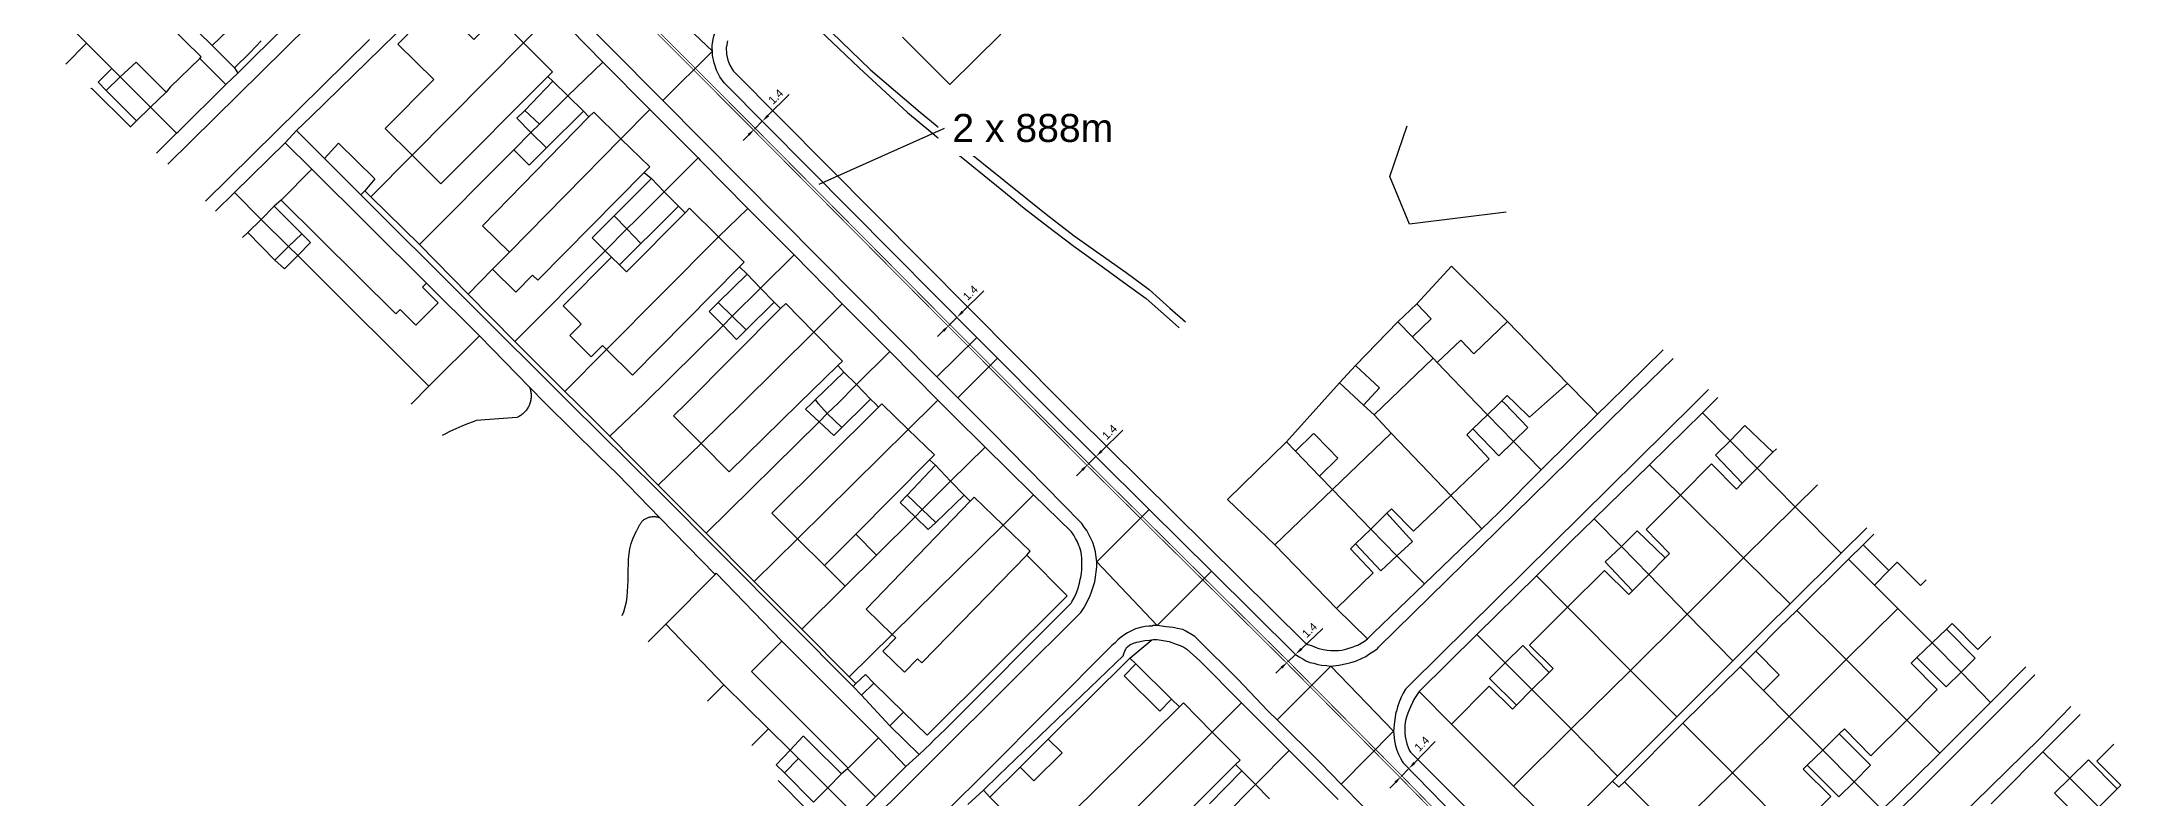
# Model space of a CAD drawing. Header units: millimetres. Extents: x 111502 to 977541, y 8702 to 1044108.
# Drawn here: x 486553.8 to 486815.4, y 235950.7 to 236045.2 of the extents above; entities that cross this region are included whole.
import ezdxf
from ezdxf import colors
from ezdxf.entities.mleader import LeaderData, LeaderLine
from ezdxf.math import Vec2, Vec3

# ---------------------------------------------------------------- set-up
doc = ezdxf.new("R2010")
doc.units = ezdxf.units.MM
doc.header["$LTSCALE"] = 0.25
doc.linetypes.add('DASHED2', pattern=[9.525, 6.35, -3.175])
for name, color, linetype in [('00 Text', 7, 'Continuous'), ('E HVSS As Laid Dimensions', 30, 'Continuous'), ('E HVSS As Laid HV', 10, 'Continuous'), ('X HVSS Site Background', 8, 'Continuous')]:
    doc.layers.add(name, color=color, linetype=linetype)
doc.styles.add('Arial', font='arial.ttf')
doc.dimstyles.new('HVSS AsLaid', dxfattribs={"dimtxt": 1, "dimasz": 1, "dimexe": 0, "dimexo": 0, "dimgap": 0.5, "dimtad": 1, "dimdec": 1, "dimzin": 1, "dimdsep": 46, "dimtxsty": 'Arial', "dimcen": 0.09, "dimadec": 0, "dimazin": 0, "dimtfac": 1, "dimtdec": 1, "dimtmove": 0, "dimatfit": 3, "dimfxl": 1, "dimtolj": 1, "dimtzin": 0, "dimarcsym": 0})

# ---------------------------------------------------------------- blocks, each defined once
blk = doc.blocks.new('OS MAP 060722')
at = {"layer": 'X HVSS Site Background'}
for points in [[(-2172.96, -3082.23), (-2172.98, -3081.86), (-2172.98, -3081.51), (-2172.83, -3080.56), (-2172.58, -3079.66), (-2172.18, -3078.81), (-2171.68, -3078.01), (-2171.08, -3077.31), (-2138.96, -3045.32)], [(-2232.28, -3085.01), (-2230.28, -3083.01), (-2212.93, -3066.01), (-2212.28, -3065.06), (-2211.83, -3064.21), (-2211.58, -3063.21), (-2211.38, -3062.26), (-2211.33, -3061.26), (-2211.43, -3060.31), (-2211.48, -3060.06), (-2211.73, -3059.11), (-2212.13, -3058.31), (-2212.63, -3057.51), (-2213.23, -3056.76), (-2213.93, -3056.16), (-2217.68, -3052.41)], [(-2237.03, -3083.16), (-2236.83, -3082.96), (-2249.13, -3070.86), (-2251.02, -3068.99)], [(-2171.08, -3080.96), (-2171.18, -3081.66), (-2171.23, -3081.81), (-2171.18, -3082.61), (-2171.03, -3083.36), (-2170.78, -3084.01), (-2170.38, -3084.71), (-2129.03, -3126.31), (-2127.53, -3127.81), (-2098.93, -3156.11), (-2098.53, -3156.36), (-2098.08, -3156.51), (-2097.63, -3156.71), (-2097.18, -3156.86), (-2096.78, -3156.96), (-2096.63, -3157.01), (-2096.13, -3157.06), (-2095.68, -3157.11), (-2094.73, -3157.11), (-2094.28, -3157.06), (-2093.78, -3156.96), (-2092.88, -3156.66), (-2092.48, -3156.51), (-2092.28, -3156.46), (-2091.48, -3155.96), (-2091.08, -3155.66)], [(-2197.73, -3072.51), (-2198.48, -3072.06), (-2199.28, -3071.66), (-2200.13, -3071.46), (-2201.03, -3071.36), (-2201.68, -3071.36), (-2202.58, -3071.51), (-2203.38, -3071.76), (-2204.18, -3072.16), (-2204.93, -3072.66), (-2205.58, -3073.26), (-2223.08, -3090.41), (-2224.93, -3092.16)], [(-2256.03, -3076.36), (-2251.18, -3081.26)], [(-2241, -3096.38), (-2220.51, -3076.17)], [(-2240.18, -3076.16), (-2238.68, -3074.66), (-2233.53, -3079.66), (-2235.48, -3081.56)], [(-2210.48, -3095.26), (-2213.83, -3091.91), (-2207.77, -3085.8), (-2212.26, -3081.36), (-2207.3, -3076.33), (-2202.79, -3080.79), (-2200.48, -3078.46), (-2199.93, -3077.86), (-2196.58, -3081.21)], [(-2172.96, -3082.23), (-2179.88, -3075.61)], [(-2240.63, -3076.51), (-2235.48, -3081.56)], [(-2196.58, -3081.21), (-2192.73, -3077.41)], [(-2192.73, -3077.41), (-2186.63, -3083.61)], [(-2190.07, -3077.41), (-2185.9, -3081.61), (-2179.14, -3088.42)], [(-2161.23, -3078.06), (-2154.63, -3084.31), (-2148.58, -3089.91), (-2142.73, -3094.76), (-2136.78, -3099.56), (-2133.98, -3101.86), (-2131.08, -3104.11), (-2127.78, -3106.61), (-2124.38, -3109.06), (-2121.58, -3111.11), (-2118.73, -3113.16), (-2115.08, -3116.41), (-2114.63, -3116.81)], [(-2160.48, -3077.56), (-2153.18, -3084.56), (-2150.08, -3087.26), (-2146.98, -3089.86), (-2141.83, -3094.11), (-2131.23, -3102.61), (-2127.73, -3105.31), (-2121.23, -3109.91), (-2118.38, -3112.01), (-2115.78, -3114.36), (-2113.83, -3116.06)], [(-2253.76, -3083.87), (-2251.18, -3081.26)], [(-2251.18, -3081.26), (-2248.03, -3084.41)], [(-2236.3, -3100.99), (-2215.8, -3080.8)], [(-2235.48, -3081.56), (-2232.66, -3084.32)], [(-2232.66, -3084.32), (-2230.78, -3082.46), (-2229.33, -3080.96)], [(-2210.48, -3095.26), (-2196.58, -3081.21)], [(-2196.58, -3081.21), (-2192.93, -3084.81), (-2193.53, -3085.41)], [(-2149.18, -3080.51), (-2143.28, -3086.41), (-2136.93, -3080.11), (-2137.34, -3079.69)], [(-2241.23, -3087.36), (-2244.98, -3083.61), (-2246.98, -3085.46)], [(-2237.03, -3083.16), (-2240.73, -3086.76), (-2241.23, -3087.36)], [(-2237.03, -3083.16), (-2233.78, -3086.41)], [(-2191.03, -3087.81), (-2186.63, -3083.61)], [(-2186.63, -3083.61), (-2180.76, -3089.53)], [(-2172.96, -3082.23), (-2179.14, -3088.42)], [(-2139.93, -3118), (-2171.48, -3086.21), (-2172.03, -3085.46), (-2172.43, -3084.61), (-2172.73, -3083.71), (-2172.93, -3082.81), (-2172.96, -3082.23)], [(-2245.68, -3091.71), (-2250.53, -3086.86), (-2250.62, -3086.95)], [(-2248.03, -3084.41), (-2249.73, -3086.11), (-2248.73, -3087.16)], [(-2248.73, -3087.16), (-2246.98, -3085.46)], [(-2248.03, -3084.41), (-2246.98, -3085.46)], [(-2246.98, -3085.46), (-2243.18, -3089.26)], [(-2239.93, -3092.51), (-2239.73, -3092.31), (-2233.78, -3086.41)], [(-2232.28, -3085.01), (-2233.78, -3086.41)], [(-2232.66, -3084.32), (-2232.28, -3085.01)], [(-2193.53, -3085.41), (-2206.88, -3098.81), (-2210.48, -3095.26)], [(-2192.88, -3086.01), (-2196.38, -3089.66)], [(-2193.53, -3085.41), (-2192.88, -3086.01)], [(-2192.88, -3086.01), (-2191.03, -3087.81)], [(-2248.73, -3087.16), (-2244.93, -3090.96)], [(-2243.18, -3089.26), (-2244.93, -3090.96)], [(-2241.23, -3087.36), (-2243.18, -3089.26)], [(-2243.18, -3089.26), (-2239.93, -3092.51)], [(-2194.58, -3091.36), (-2191.03, -3087.81)], [(-2191.03, -3087.81), (-2189.08, -3089.76)], [(-2179.14, -3088.42), (-2144.89, -3122.92)], [(-2245.68, -3091.71), (-2245.72, -3091.75)], [(-2244.93, -3090.96), (-2245.68, -3091.71)], [(-2198.33, -3107.36), (-2201.68, -3104.06), (-2188.38, -3090.46)], [(-2196.38, -3089.66), (-2197.38, -3090.61), (-2195.63, -3092.41)], [(-2196.38, -3089.66), (-2194.58, -3091.36)], [(-2195.63, -3092.41), (-2194.58, -3091.36)], [(-2193.7, -3094.33), (-2189.08, -3089.76)], [(-2189.08, -3089.76), (-2188.38, -3090.46)], [(-2188.38, -3090.46), (-2187.78, -3089.86), (-2184.38, -3093.21)], [(-2184.38, -3093.21), (-2180.76, -3089.53)], [(-2180.76, -3089.53), (-2174.75, -3095.58)], [(-2073.75, -3102.38), (-2085.83, -3103.86), (-2088.28, -3097.91), (-2086.11, -3091.56)], [(-2242.41, -3094.99), (-2239.93, -3092.51)], [(-2226.33, -3093.71), (-2232.68, -3099.91)], [(-2224.93, -3092.16), (-2226.33, -3093.71)], [(-2226.33, -3093.71), (-2223.03, -3097.01)], [(-2224.93, -3092.16), (-2224.19, -3092.9), (-2221.43, -3095.66)], [(-2221.43, -3095.66), (-2219.68, -3093.76), (-2215.13, -3098.21), (-2216.38, -3099.71)], [(-2209.58, -3106.41), (-2197.78, -3094.57)], [(-2198.33, -3107.36), (-2184.38, -3093.21)], [(-2195.63, -3092.41), (-2197.78, -3094.57)], [(-2197.78, -3094.57), (-2195.85, -3096.49), (-2193.73, -3094.36), (-2193.7, -3094.33)], [(-2195.63, -3092.41), (-2193.7, -3094.33)], [(-2184.38, -3093.21), (-2180.78, -3096.71), (-2181.48, -3097.41)], [(-2223.03, -3097.01), (-2226.83, -3100.86)], [(-2208.68, -3111.21), (-2223.03, -3097.01)], [(-2221.43, -3095.66), (-2216.88, -3100.21)], [(-2215.63, -3100.46), (-2210.48, -3095.26)], [(-2178.98, -3099.81), (-2174.75, -3095.58)], [(-2174.75, -3095.58), (-2174.48, -3095.86), (-2168.53, -3101.91)], [(-2232.68, -3099.91), (-2235.04, -3102.23)], [(-2229.33, -3103.26), (-2232.68, -3099.91)], [(-2216.38, -3099.71), (-2216.88, -3100.21)], [(-2216.38, -3099.71), (-2215.63, -3100.46)], [(-2181.48, -3097.41), (-2194.78, -3110.86), (-2195.43, -3110.22), (-2197.54, -3112.36), (-2200.43, -3109.5)], [(-2180.58, -3098.16), (-2184.18, -3101.76), (-2185.23, -3102.81), (-2185.25, -3102.83)], [(-2183.63, -3104.46), (-2182.53, -3103.36), (-2178.98, -3099.81)], [(-2181.48, -3097.41), (-2180.58, -3098.16)], [(-2180.58, -3098.16), (-2178.98, -3099.81)], [(-2178.98, -3099.81), (-2177.18, -3101.61)], [(-2227.73, -3101.61), (-2229.33, -3103.26)], [(-2226.83, -3100.86), (-2227.73, -3101.61)], [(-2224.28, -3105.06), (-2227.73, -3101.61)], [(-2226.83, -3100.86), (-2212.53, -3115.06), (-2211.98, -3114.51), (-2210.01, -3116.48), (-2207.21, -3113.68), (-2209.18, -3111.71), (-2208.68, -3111.21)], [(-2155.38, -3161.61), (-2179.83, -3137.06), (-2190.68, -3126.31), (-2216.88, -3100.21)], [(-2215.63, -3100.46), (-2209.58, -3106.41)], [(-2184.57, -3108.96), (-2183.71, -3109.81), (-2176.38, -3102.46)], [(-2181.88, -3106.26), (-2180.75, -3105.14), (-2177.18, -3101.61)], [(-2177.18, -3101.61), (-2176.38, -3102.46)], [(-2176.38, -3102.46), (-2175.83, -3101.86), (-2172.18, -3105.46)], [(-2172.18, -3105.46), (-2168.53, -3101.91)], [(-2168.53, -3101.91), (-2162.73, -3107.71)], [(-2231.03, -3104.91), (-2231.66, -3105.54)], [(-2229.33, -3103.26), (-2231.03, -3104.91)], [(-2231.03, -3104.91), (-2227.63, -3108.36)], [(-2225.93, -3106.66), (-2229.33, -3103.26)], [(-2225.93, -3106.66), (-2224.28, -3105.06)], [(-2224.78, -3107.76), (-2223.2, -3106.15), (-2224.28, -3105.06)], [(-2185.25, -3102.83), (-2187.97, -3105.56), (-2186.34, -3107.18)], [(-2186.34, -3107.18), (-2183.63, -3104.46)], [(-2185.25, -3102.83), (-2183.63, -3104.46)], [(-2183.63, -3104.46), (-2181.88, -3106.26)], [(-2227.63, -3108.36), (-2225.93, -3106.66)], [(-2227.63, -3108.36), (-2226.43, -3109.46), (-2224.78, -3107.76)], [(-2224.78, -3107.76), (-2225.93, -3106.66)], [(-2208.38, -3124.11), (-2222.97, -3109.56), (-2224.78, -3107.76)], [(-2209.58, -3106.41), (-2203.48, -3112.61)], [(-2200.43, -3109.5), (-2198.33, -3107.36)], [(-2197.63, -3118.51), (-2186.34, -3107.18)], [(-2186.34, -3107.18), (-2185.55, -3107.98)], [(-2186.18, -3119.51), (-2172.18, -3105.46)], [(-2184.57, -3108.96), (-2181.88, -3106.26)], [(-2172.18, -3105.46), (-2168.98, -3108.61), (-2169.58, -3109.21)], [(-2166.93, -3111.86), (-2162.73, -3107.71)], [(-2162.73, -3107.71), (-2156.73, -3113.81)], [(-2203.48, -3112.61), (-2200.43, -3109.5)], [(-2186.18, -3119.51), (-2186.67, -3119.02), (-2188.1, -3120.45), (-2190.77, -3117.78), (-2189.34, -3116.35), (-2189.78, -3115.91), (-2191.62, -3114.07), (-2185.55, -3107.98)], [(-2169.58, -3109.21), (-2182.93, -3122.71), (-2186.18, -3119.51)], [(-2185.55, -3107.98), (-2184.57, -3108.96)], [(-2168.63, -3110.11), (-2172.23, -3113.66)], [(-2169.58, -3109.21), (-2168.63, -3110.11)], [(-2168.63, -3110.11), (-2166.93, -3111.86)], [(-2073.58, -3116.01), (-2079.63, -3110.06), (-2080.59, -3109.12), (-2084.93, -3113.82)], [(-2202.08, -3117.81), (-2208.68, -3111.21)], [(-2203.48, -3112.61), (-2197.63, -3118.51)], [(-2170.48, -3115.36), (-2166.93, -3111.86)], [(-2166.93, -3111.86), (-2165.23, -3113.61)], [(-2164.43, -3114.41), (-2176.28, -3126.31), (-2177.83, -3127.81), (-2174.38, -3131.26)], [(-2172.23, -3113.66), (-2173.38, -3114.76), (-2171.63, -3116.51)], [(-2172.23, -3113.66), (-2170.48, -3115.36)], [(-2171.63, -3116.51), (-2170.48, -3115.36)], [(-2170.48, -3115.36), (-2168.73, -3117.06)], [(-2168.73, -3117.06), (-2165.23, -3113.61)], [(-2165.23, -3113.61), (-2164.43, -3114.41)], [(-2160.28, -3117.36), (-2163.78, -3113.76), (-2164.43, -3114.41)], [(-2160.28, -3117.36), (-2156.73, -3113.81)], [(-2156.73, -3113.81), (-2150.8, -3119.78)], [(-2087.28, -3116.08), (-2084.93, -3113.82)], [(-2084.93, -3113.82), (-2083.14, -3115.68), (-2085.48, -3117.94)], [(-2208.38, -3124.11), (-2202.08, -3117.81)], [(-2195.82, -3124.22), (-2202.08, -3117.81)], [(-2185.78, -3130.36), (-2181.53, -3126.31), (-2171.63, -3116.51)], [(-2174.38, -3131.26), (-2169.33, -3126.31), (-2160.28, -3117.36)], [(-2171.63, -3116.51), (-2169.93, -3118.26), (-2168.73, -3117.06)], [(-2157.28, -3121.51), (-2156.68, -3120.96), (-2160.28, -3117.36)], [(-2144.89, -3122.92), (-2139.93, -3118)], [(-2137.32, -3120.62), (-2139.93, -3118)], [(-2087.28, -3116.08), (-2092.58, -3121.53)], [(-2085.48, -3117.94), (-2087.28, -3116.08)], [(-2085.48, -3117.94), (-2085.13, -3118.31), (-2082.89, -3120.62)], [(-2073.58, -3116.01), (-2077.79, -3120.05), (-2079.43, -3118.34), (-2082.37, -3121.16)], [(-2073.58, -3116.01), (-2066.08, -3123.76)], [(-2197.63, -3118.51), (-2191.38, -3124.76)], [(-2191.38, -3124.76), (-2186.18, -3119.51)], [(-2150.8, -3119.78), (-2154.93, -3123.91)], [(-2150.8, -3119.78), (-2144.78, -3125.86)], [(-2142.29, -3125.55), (-2137.32, -3120.62)], [(-2137.32, -3120.62), (-2131.68, -3126.31), (-2118.38, -3139.49)], [(-2095.68, -3159.06), (-2094.68, -3158.96), (-2093.68, -3158.76), (-2093.18, -3158.61), (-2092.73, -3158.51), (-2092.38, -3158.36), (-2091.28, -3157.86), (-2090.78, -3157.51), (-2090.28, -3157.21), (-2089.88, -3156.91), (-2089.78, -3156.81), (-2089.73, -3156.71), (-2070.53, -3137.91), (-2058.73, -3126.31), (-2052.88, -3120.64)], [(-2082.89, -3120.62), (-2090.27, -3127.69)], [(-2082.37, -3121.16), (-2082.89, -3120.62)], [(-2062.35, -3127.61), (-2061.03, -3126.31), (-2054.13, -3119.54)], [(-2174.38, -3131.26), (-2170.88, -3134.81), (-2162.18, -3126.31), (-2157.28, -3121.51)], [(-2160.08, -3125.76), (-2156.53, -3122.36)], [(-2157.28, -3121.51), (-2156.53, -3122.36)], [(-2156.53, -3122.36), (-2154.93, -3123.91)], [(-2144.89, -3122.92), (-2142.29, -3125.55)], [(-2092.58, -3121.53), (-2094.58, -3123.69)], [(-2091.59, -3126.47), (-2089.59, -3124.31), (-2092.54, -3121.57), (-2092.58, -3121.53)], [(-2076.08, -3127.66), (-2077.43, -3126.31), (-2082.37, -3121.16)], [(-2208.38, -3124.11), (-2210.58, -3126.31), (-2210.63, -3126.36)], [(-2195.82, -3124.22), (-2195.77, -3124.33), (-2195.73, -3124.45), (-2195.7, -3124.57), (-2195.67, -3124.69), (-2195.65, -3124.81), (-2195.63, -3124.93), (-2195.62, -3125.05), (-2195.61, -3125.18), (-2195.61, -3125.3), (-2195.61, -3125.42), (-2195.62, -3125.55), (-2195.63, -3125.67), (-2195.65, -3125.79), (-2195.67, -3125.91), (-2195.7, -3126.03), (-2195.77, -3126.27), (-2195.81, -3126.38), (-2195.86, -3126.5), (-2195.91, -3126.61), (-2195.97, -3126.72), (-2196.03, -3126.82), (-2196.09, -3126.93), (-2196.16, -3127.03), (-2196.24, -3127.13), (-2196.32, -3127.22), (-2196.4, -3127.31), (-2196.48, -3127.4), (-2196.57, -3127.49), (-2196.66, -3127.57), (-2196.76, -3127.65), (-2196.86, -3127.72), (-2196.96, -3127.79), (-2197.06, -3127.85), (-2197.17, -3127.91), (-2197.39, -3128.02), (-2202.47, -3128.39), (-2202.84, -3128.54), (-2203.56, -3128.82), (-2204.28, -3129.11), (-2205, -3129.42), (-2205.7, -3129.74), (-2206.39, -3130.09), (-2206.72, -3130.27)], [(-2179.53, -3140.53), (-2184.83, -3135.11), (-2187.18, -3132.81), (-2193.78, -3126.31), (-2195.82, -3124.22)], [(-2191.38, -3124.76), (-2189.83, -3126.31), (-2185.78, -3130.36)], [(-2160.08, -3125.76), (-2160.63, -3126.31), (-2161.33, -3126.96), (-2159.63, -3128.56)], [(-2158.63, -3127.51), (-2159.68, -3126.31), (-2160.08, -3125.76)], [(-2158.63, -3127.51), (-2157.88, -3126.81), (-2157.33, -3126.31), (-2154.93, -3123.91)], [(-2153.18, -3125.71), (-2153.78, -3126.31), (-2156.78, -3129.26)], [(-2154.93, -3123.91), (-2153.18, -3125.71)], [(-2153.18, -3125.71), (-2152.58, -3126.31), (-2152.18, -3126.71)], [(-2144.78, -3125.86), (-2145.24, -3126.31), (-2148.48, -3129.51)], [(-2142.91, -3127.71), (-2144.33, -3126.31), (-2144.78, -3125.86)], [(-2124.93, -3146.06), (-2124.98, -3145.46), (-2125.08, -3144.81), (-2125.23, -3144.16), (-2125.43, -3143.61), (-2126.18, -3142.11), (-2126.48, -3141.71), (-2126.78, -3141.26), (-2126.93, -3141.11), (-2138.03, -3129.81), (-2141.53, -3126.31), (-2142.29, -3125.55)], [(-2094.58, -3123.69), (-2101.23, -3131.06)], [(-2094.58, -3123.69), (-2091.59, -3126.47)], [(-2048.46, -3124.51), (-2050.28, -3126.31), (-2085.63, -3161.26), (-2086.33, -3161.96), (-2086.63, -3162.46), (-2086.88, -3162.96), (-2087.13, -3163.56), (-2087.33, -3164.16), (-2087.48, -3164.71), (-2087.53, -3164.81), (-2087.73, -3166.01), (-2087.83, -3167.21)], [(-2076.08, -3127.66), (-2074.68, -3126.31), (-2074.28, -3125.91)], [(-2074.28, -3125.91), (-2073.63, -3125.26), (-2072.53, -3126.31), (-2070.83, -3127.96), (-2068.98, -3126.31), (-2066.08, -3123.76)], [(-2072.83, -3131.01), (-2071.03, -3129.26), (-2073.88, -3126.31), (-2074.28, -3125.91)], [(-2062.35, -3127.61), (-2063.61, -3126.31), (-2066.08, -3123.76)], [(-2047.29, -3125.53), (-2048.08, -3126.31), (-2049.23, -3127.41)], [(-2173.73, -3142.46), (-2159.63, -3128.56)], [(-2152.18, -3126.71), (-2165.53, -3139.96), (-2162.33, -3143.16)], [(-2159.63, -3128.56), (-2158.63, -3127.51)], [(-2159.63, -3128.56), (-2157.78, -3130.26), (-2156.78, -3129.26)], [(-2156.78, -3129.26), (-2158.63, -3127.51)], [(-2148.48, -3129.51), (-2151.78, -3126.31), (-2152.18, -3126.71)], [(-2138.88, -3131.71), (-2142.91, -3127.71)], [(-2090.27, -3127.69), (-2091.59, -3126.47)], [(-2090.27, -3127.69), (-2088.13, -3129.96)], [(-2077.93, -3129.41), (-2076.08, -3127.66)], [(-2072.83, -3131.01), (-2076.08, -3127.66)], [(-2069.38, -3134.56), (-2069.28, -3134.46), (-2062.35, -3127.61)], [(-2049.23, -3127.41), (-2055.83, -3133.91)], [(-2045.78, -3130.91), (-2049.23, -3127.41)], [(-2185.78, -3130.36), (-2179.73, -3136.46)], [(-2179.73, -3136.46), (-2174.38, -3131.26)], [(-2162.33, -3143.16), (-2148.48, -3129.51)], [(-2148.48, -3129.51), (-2145.18, -3132.66), (-2145.83, -3133.31)], [(-2102.68, -3143.91), (-2108.58, -3138.26), (-2101.23, -3131.06)], [(-2100.1, -3132.22), (-2101.23, -3131.06)], [(-2100.1, -3132.22), (-2097.87, -3130.07), (-2097.79, -3129.99), (-2095.91, -3131.93), (-2094.87, -3133.01), (-2094.78, -3133.1), (-2097.09, -3135.34)], [(-2088.13, -3129.96), (-2095.48, -3137.01)], [(-2080.68, -3137.76), (-2088.13, -3129.96)], [(-2080.68, -3137.76), (-2075.88, -3133.16), (-2078.68, -3130.16), (-2077.93, -3129.41)], [(-2077.93, -3129.41), (-2074.68, -3132.81), (-2072.83, -3131.01)], [(-2069.38, -3134.56), (-2072.83, -3131.01)], [(-2044.28, -3136.21), (-2047.58, -3132.71), (-2045.78, -3130.91)], [(-2045.78, -3130.91), (-2043.93, -3129.01), (-2040.43, -3132.36)], [(-2042.38, -3134.36), (-2045.78, -3130.91)], [(-2155.05, -3142.6), (-2145.83, -3133.31)], [(-2145.08, -3133.96), (-2145.83, -3133.31)], [(-2143.18, -3135.96), (-2138.88, -3131.71)], [(-2132.83, -3137.66), (-2136.13, -3134.41), (-2138.88, -3131.71)], [(-2097.09, -3135.34), (-2100.1, -3132.22)], [(-2055.83, -3133.91), (-2062.78, -3140.66)], [(-2051.98, -3137.71), (-2055.83, -3133.91)], [(-2051.98, -3137.71), (-2048.08, -3133.81), (-2044.98, -3136.96), (-2044.28, -3136.21)], [(-2042.38, -3134.36), (-2040.43, -3132.36)], [(-2040.43, -3132.36), (-2039.99, -3131.92)], [(-2179.73, -3136.46), (-2173.73, -3142.46)], [(-2148.63, -3137.71), (-2145.08, -3133.96)], [(-2146.73, -3139.51), (-2143.18, -3135.96)], [(-2143.18, -3135.96), (-2145.08, -3133.96)], [(-2141.48, -3137.71), (-2143.18, -3135.96)], [(-2095.48, -3137.01), (-2097.09, -3135.34)], [(-2076.78, -3141.91), (-2074.73, -3139.91), (-2069.38, -3134.56)], [(-2044.28, -3136.21), (-2042.38, -3134.36)], [(-2037.63, -3139.16), (-2042.38, -3134.36)], [(-2034.85, -3136.42), (-2037.63, -3139.16)], [(-2140.73, -3138.46), (-2153.73, -3151.96), (-2150.48, -3155.11)], [(-2148.63, -3137.71), (-2149.48, -3138.61), (-2147.63, -3140.41)], [(-2146.73, -3139.51), (-2148.63, -3137.71)], [(-2141.48, -3137.71), (-2145.03, -3141.11)], [(-2140.73, -3138.46), (-2141.48, -3137.71)], [(-2136.63, -3141.46), (-2140.23, -3137.96), (-2140.73, -3138.46)], [(-2136.63, -3141.46), (-2132.83, -3137.66)], [(-2127.09, -3148.71), (-2126.98, -3148.26), (-2126.93, -3147.96), (-2126.83, -3147.51), (-2126.78, -3147.01), (-2126.78, -3145.61), (-2126.83, -3145.11), (-2126.93, -3144.66), (-2127.08, -3144.16), (-2127.18, -3144.01), (-2127.33, -3143.56), (-2127.58, -3143.11), (-2127.78, -3142.71), (-2128.08, -3142.31), (-2132.83, -3137.66)], [(-2095.48, -3137.01), (-2102.68, -3143.91)], [(-2090.68, -3141.96), (-2095.48, -3137.01)], [(-2088.68, -3139.96), (-2088.08, -3139.41), (-2085.33, -3142.21), (-2080.68, -3137.76)], [(-2076.78, -3141.91), (-2077.28, -3141.36), (-2080.68, -3137.76)], [(-2053.88, -3145.56), (-2053.33, -3145.01), (-2056.28, -3142.01), (-2051.98, -3137.71)], [(-2044.08, -3145.56), (-2051.98, -3137.71)], [(-2037.63, -3139.16), (-2044.08, -3145.56)], [(-2031.88, -3144.96), (-2037.63, -3139.16)], [(-2184.24, -3152.75), (-2184.04, -3152.3), (-2183.85, -3151.68), (-2183.71, -3151.05), (-2183.61, -3150.4), (-2183.55, -3149.74), (-2183.51, -3149.08), (-2183.5, -3148.41), (-2183.49, -3147.73), (-2183.48, -3147.06), (-2183.46, -3146.38), (-2183.43, -3145.72), (-2183.36, -3145.06), (-2183.26, -3144.41), (-2183.11, -3143.77), (-2182.91, -3143.15), (-2182.44, -3142.19), (-2182.39, -3142.11), (-2182.34, -3142.03), (-2182.3, -3141.95), (-2182.26, -3141.87), (-2182.22, -3141.79), (-2182.18, -3141.7), (-2182.14, -3141.62), (-2182.09, -3141.54), (-2182.05, -3141.46), (-2182.01, -3141.38), (-2181.96, -3141.3), (-2181.92, -3141.22), (-2181.87, -3141.15), (-2181.81, -3141.07), (-2181.76, -3141), (-2181.7, -3140.94), (-2181.64, -3140.87), (-2181.57, -3140.82), (-2181.51, -3140.76), (-2181.41, -3140.7), (-2181.33, -3140.65), (-2181.25, -3140.61), (-2181.17, -3140.57), (-2181.08, -3140.54), (-2181, -3140.51), (-2180.91, -3140.48), (-2180.82, -3140.46), (-2180.73, -3140.44), (-2180.64, -3140.42), (-2180.55, -3140.41), (-2180.46, -3140.4), (-2180.37, -3140.4), (-2180.28, -3140.4), (-2180.19, -3140.4), (-2180.1, -3140.4), (-2180.01, -3140.41), (-2179.92, -3140.43), (-2179.83, -3140.44), (-2179.74, -3140.47), (-2179.65, -3140.49), (-2179.53, -3140.53)], [(-2172.63, -3147.61), (-2179.53, -3140.53)], [(-2152.44, -3145.19), (-2147.63, -3140.41)], [(-2150.48, -3155.11), (-2136.63, -3141.46)], [(-2147.63, -3140.41), (-2146.73, -3139.51)], [(-2147.63, -3140.41), (-2145.98, -3142.01), (-2145.03, -3141.11)], [(-2145.03, -3141.11), (-2146.73, -3139.51)], [(-2133.68, -3145.21), (-2133.23, -3144.71), (-2136.63, -3141.46)], [(-2124.93, -3146.06), (-2118.38, -3139.49)], [(-2118.38, -3139.49), (-2110.6, -3147.19)], [(-2090.68, -3141.96), (-2088.68, -3139.96)], [(-2087.43, -3145.31), (-2085.48, -3143.51), (-2088.68, -3139.96)], [(-2062.78, -3140.66), (-2065.73, -3143.56), (-2069.98, -3147.81)], [(-2059.33, -3144.11), (-2062.78, -3140.66)], [(-2173.73, -3142.46), (-2167.73, -3148.51)], [(-2167.73, -3148.51), (-2162.33, -3143.16)], [(-2162.33, -3143.16), (-2158.93, -3146.51)], [(-2155.05, -3142.6), (-2158.93, -3146.51)], [(-2152.44, -3145.19), (-2155.05, -3142.6)], [(-2102.68, -3143.91), (-2094.98, -3151.86)], [(-2094.98, -3151.86), (-2090.38, -3147.41), (-2093.23, -3144.41), (-2092.58, -3143.81)], [(-2092.58, -3143.81), (-2090.68, -3141.96)], [(-2092.58, -3143.81), (-2089.43, -3147.16), (-2087.43, -3145.31)], [(-2087.43, -3145.31), (-2090.68, -3141.96)], [(-2079.5, -3144.51), (-2076.78, -3141.91)], [(-2057.98, -3149.66), (-2061.38, -3146.06), (-2059.33, -3144.11)], [(-2059.33, -3144.11), (-2057.38, -3142.16), (-2053.88, -3145.56)], [(-2055.93, -3147.61), (-2059.33, -3144.11)], [(-2028.7, -3141.8), (-2031.88, -3144.96)], [(-2029.16, -3143.92), (-2030.98, -3145.71)], [(-2027.79, -3142.59), (-2029.16, -3143.92)], [(-2025.94, -3147.14), (-2029.15, -3143.93), (-2029.16, -3143.92)], [(-2182.04, -3207.27), (-2176.83, -3202.06), (-2135.28, -3160.71), (-2126.93, -3152.36), (-2126.58, -3151.86), (-2126.23, -3151.31), (-2125.98, -3150.76), (-2125.78, -3150.36), (-2125.58, -3149.81), (-2125.38, -3149.16), (-2125.18, -3148.56), (-2125.08, -3147.96), (-2124.98, -3147.31), (-2124.93, -3146.66), (-2124.93, -3146.06)], [(-2158.93, -3146.51), (-2156.35, -3149.07)], [(-2156.35, -3149.07), (-2152.44, -3145.19)], [(-2150.48, -3155.11), (-2150.04, -3155.53), (-2151.66, -3157.22), (-2148.94, -3159.84), (-2147.31, -3158.14), (-2146.78, -3158.66), (-2133.68, -3145.21)], [(-2133.68, -3145.21), (-2128.63, -3150.31), (-2146.13, -3167.71), (-2149.08, -3164.81)], [(-2117.38, -3154.01), (-2124.93, -3146.06)], [(-2087.43, -3145.31), (-2083.98, -3148.81)], [(-2083.98, -3148.81), (-2079.5, -3144.51)], [(-2055.93, -3147.61), (-2053.88, -3145.56)], [(-2044.08, -3145.56), (-2051.13, -3152.56)], [(-2038.28, -3151.31), (-2044.08, -3145.56)], [(-2031.88, -3144.96), (-2038.28, -3151.31)], [(-2030.98, -3145.71), (-2037.43, -3152.11)], [(-2027.74, -3148.94), (-2030.98, -3145.71)], [(-2021.27, -3148.3), (-2021.96, -3148.99), (-2024.88, -3146.08), (-2025.94, -3147.14)], [(-2178.78, -3153.81), (-2172.63, -3147.61)], [(-2172.63, -3147.61), (-2172.48, -3147.46), (-2164.28, -3155.96)], [(-2167.73, -3148.51), (-2161.78, -3154.46)], [(-2161.78, -3154.46), (-2156.35, -3149.07)], [(-2145.28, -3168.34), (-2143.83, -3166.96), (-2128.13, -3151.21), (-2128.03, -3151.06), (-2127.73, -3150.56), (-2127.48, -3150.01), (-2127.28, -3149.46), (-2127.09, -3148.71)], [(-2117.38, -3154.01), (-2110.6, -3147.19)], [(-2110.6, -3147.19), (-2100.08, -3157.61), (-2099.63, -3157.91), (-2099.18, -3158.16), (-2098.78, -3158.41), (-2098.28, -3158.61), (-2097.78, -3158.71), (-2097.28, -3158.86), (-2096.83, -3158.96), (-2096.23, -3159.01), (-2095.68, -3159.06)], [(-2091.08, -3155.66), (-2090.38, -3154.96), (-2083.98, -3148.81)], [(-2069.98, -3147.81), (-2077.43, -3155.11)], [(-2066.08, -3151.71), (-2069.98, -3147.81)], [(-2066.08, -3151.71), (-2061.48, -3147.11), (-2058.43, -3150.11), (-2057.98, -3149.66)], [(-2057.98, -3149.66), (-2055.93, -3147.61)], [(-2051.13, -3152.56), (-2055.93, -3147.61)], [(-2025.94, -3147.14), (-2027.74, -3148.94)], [(-2027.74, -3148.94), (-2024.83, -3151.86)], [(-2094.98, -3151.86), (-2091.08, -3155.66)], [(-2068.38, -3159.86), (-2067.88, -3159.36), (-2070.83, -3156.46), (-2066.08, -3151.71)], [(-2058.23, -3159.61), (-2066.08, -3151.71)], [(-2038.28, -3151.31), (-2041.18, -3154.16), (-2045.43, -3158.41)], [(-2037.43, -3152.11), (-2039.58, -3154.21), (-2042.55, -3157.2)], [(-2031.28, -3158.26), (-2037.43, -3152.11)], [(-2024.83, -3151.86), (-2031.28, -3158.26)], [(-2020.53, -3156.16), (-2024.83, -3151.86)], [(-2117.38, -3154.01), (-2117.88, -3154.01), (-2117.98, -3154.06), (-2118.43, -3154.06), (-2118.88, -3154.11), (-2119.28, -3154.21), (-2119.73, -3154.31), (-2120.08, -3154.41), (-2121.08, -3154.91), (-2121.43, -3155.11), (-2121.88, -3155.46), (-2122.23, -3155.76), (-2122.63, -3156.16), (-2123.03, -3156.51), (-2138.78, -3172.31), (-2148.18, -3181.66), (-2156.13, -3189.66), (-2168.23, -3201.61), (-2181.48, -3214.86), (-2189.53, -3223.01), (-2190.65, -3224.13)], [(-2180.97, -3156.02), (-2178.78, -3153.81)], [(-2171.53, -3161.41), (-2178.78, -3153.81)], [(-2161.78, -3154.46), (-2155.88, -3160.41)], [(-2102.38, -3165.8), (-2103.53, -3164.66), (-2107.28, -3160.71), (-2112.38, -3155.66), (-2112.68, -3155.36), (-2113.08, -3155.11), (-2113.78, -3154.71), (-2114.18, -3154.51), (-2114.63, -3154.41), (-2115.43, -3154.26), (-2116.23, -3154.16), (-2117.38, -3154.01)], [(-2051.13, -3152.56), (-2058.23, -3159.61)], [(-2045.43, -3158.41), (-2051.13, -3152.56)], [(-2020.53, -3156.16), (-2018.73, -3154.46)], [(-2018.73, -3154.46), (-2018.03, -3153.76), (-2014.83, -3157.01), (-2013.18, -3155.38)], [(-2018.73, -3154.46), (-2015.13, -3158.06), (-2016.88, -3159.81)], [(-2152.18, -3168.01), (-2155.98, -3171.81), (-2168.08, -3159.76), (-2164.28, -3155.96)], [(-2164.28, -3155.96), (-2152.18, -3168.01)], [(-2155.88, -3160.41), (-2150.48, -3155.11)], [(-2121.58, -3157.76), (-2121.58, -3157.61), (-2121.48, -3157.41), (-2121.43, -3157.21), (-2121.23, -3156.81), (-2121.08, -3156.66), (-2120.78, -3156.41), (-2120.33, -3156.21), (-2119.93, -3156.06), (-2118.93, -3155.86), (-2118.33, -3155.81), (-2118.06, -3155.78)], [(-2120.78, -3158.06), (-2118.06, -3155.78)], [(-2118.06, -3155.78), (-2117.88, -3155.76), (-2117.38, -3155.76), (-2116.88, -3155.81), (-2115.88, -3156.01), (-2114.98, -3156.31), (-2114.48, -3156.51), (-2114.03, -3156.71), (-2113.68, -3156.96), (-2112.03, -3158.41), (-2106.83, -3163.66)], [(-2077.43, -3155.11), (-2084.63, -3162.26)], [(-2073.88, -3158.66), (-2077.43, -3155.11)], [(-2073.88, -3158.66), (-2071.68, -3156.51), (-2068.38, -3159.86)], [(-2042.55, -3157.2), (-2044.53, -3159.16)], [(-2041.6, -3162.11), (-2039.63, -3160.14), (-2042.55, -3157.2)], [(-2022.43, -3158.01), (-2020.53, -3156.16)], [(-2016.88, -3159.81), (-2020.53, -3156.16)], [(-2152.78, -3161.21), (-2153.83, -3160.11), (-2155.03, -3161.26)], [(-2137.19, -3172.75), (-2121.58, -3157.76)], [(-2120.78, -3158.06), (-2130.98, -3168.2)], [(-2115.57, -3163.18), (-2117.04, -3164.68), (-2121.5, -3160.29), (-2120.03, -3158.8)], [(-2120.78, -3158.06), (-2120.03, -3158.8)], [(-2120.03, -3158.8), (-2115.57, -3163.18)], [(-2095.68, -3159.06), (-2102.38, -3165.8)], [(-2095.68, -3159.06), (-2087.83, -3167.21)], [(-2072.48, -3163.96), (-2075.83, -3160.61), (-2073.88, -3158.66)], [(-2070.53, -3162.01), (-2073.88, -3158.66)], [(-2070.53, -3162.01), (-2068.38, -3159.86)], [(-2058.23, -3159.61), (-2065.63, -3166.91)], [(-2052.43, -3165.41), (-2058.23, -3159.61)], [(-2045.43, -3158.41), (-2052.43, -3165.41)], [(-2044.53, -3159.16), (-2051.68, -3166.21)], [(-2044.53, -3159.16), (-2041.6, -3162.11)], [(-2031.28, -3158.26), (-2038.38, -3165.36)], [(-2023.68, -3165.81), (-2031.28, -3158.26)], [(-2023.68, -3165.81), (-2019.88, -3162.01), (-2023.13, -3158.71), (-2022.43, -3158.01)], [(-2016.88, -3159.81), (-2018.78, -3161.66), (-2022.43, -3158.01)], [(-2016.88, -3159.81), (-2013.23, -3163.61)], [(-2013.23, -3163.61), (-2008.83, -3159.18)], [(-2171.53, -3161.41), (-2173.55, -3163.45)], [(-2165.93, -3166.91), (-2171.53, -3161.41)], [(-2155.88, -3160.41), (-2155.03, -3161.26)], [(-2155.38, -3161.61), (-2155.03, -3161.26)], [(-2154.33, -3162.71), (-2155.38, -3161.61)], [(-2154.33, -3162.71), (-2152.78, -3161.21)], [(-2150.78, -3166.51), (-2154.33, -3162.71)], [(-2149.08, -3164.81), (-2152.78, -3161.21)], [(-2084.63, -3162.26), (-2084.98, -3162.76), (-2085.28, -3163.26), (-2085.48, -3163.61), (-2085.73, -3164.16), (-2085.98, -3164.76), (-2086.18, -3165.26), (-2086.33, -3165.86), (-2086.43, -3166.46), (-2086.43, -3167.41), (-2086.38, -3167.86), (-2086.18, -3168.76), (-2086.03, -3169.11), (-2085.88, -3169.56), (-2085.73, -3169.81), (-2071.13, -3184.36), (-2070.76, -3184.73)], [(-2084.63, -3162.26), (-2080.58, -3166.31)], [(-2080.58, -3166.31), (-2075.88, -3161.56), (-2072.98, -3164.46), (-2072.48, -3163.96)], [(-2072.48, -3163.96), (-2070.53, -3162.01)], [(-2065.63, -3166.91), (-2070.53, -3162.01)], [(-2052.23, -3201.46), (-2051.58, -3201.41), (-2050.98, -3201.31), (-2050.33, -3201.16), (-2049.73, -3201.01), (-2049.23, -3200.76), (-2048.83, -3200.51), (-2048.13, -3200.16), (-2022.08, -3174.51), (-2007.71, -3160.17)], [(-2038.38, -3165.36), (-2041.6, -3162.11)], [(-2149.08, -3164.81), (-2150.78, -3166.51)], [(-2124.33, -3181.16), (-2128.03, -3177.46), (-2114.58, -3164.16)], [(-2115.57, -3163.18), (-2114.58, -3164.16)], [(-2114.58, -3164.16), (-2114.08, -3163.66), (-2110.48, -3167.31)], [(-2106.83, -3163.66), (-2110.48, -3167.31)], [(-2106.83, -3163.66), (-2106.78, -3163.71), (-2100.88, -3169.61)], [(-2003.17, -3164.13), (-2007.08, -3168.11), (-2017.33, -3178.16), (-2030.53, -3191.46), (-2044.03, -3204.81), (-2046.41, -3207.21)], [(-2019.58, -3169.96), (-2013.23, -3163.61)], [(-2002.04, -3165.12), (-2006.68, -3169.76)], [(-2168.01, -3168.99), (-2165.93, -3166.91)], [(-2163.23, -3169.56), (-2165.93, -3166.91)], [(-2163.23, -3169.56), (-2162.73, -3169.02), (-2161.63, -3167.82), (-2161.58, -3167.81), (-2160.53, -3168.86), (-2156.83, -3172.51)], [(-2147.13, -3170.11), (-2150.78, -3166.51)], [(-2110.48, -3167.31), (-2124.33, -3181.16)], [(-2110.48, -3167.31), (-2106.98, -3170.81), (-2107.58, -3171.36)], [(-2094.37, -3173.82), (-2096.98, -3171.16), (-2102.38, -3165.8)], [(-2087.83, -3167.21), (-2094.37, -3173.82)], [(-2087.83, -3167.21), (-2087.73, -3168.41), (-2087.58, -3169.01), (-2087.43, -3169.56), (-2087.23, -3170.06), (-2086.98, -3170.56), (-2086.73, -3171.01), (-2086.63, -3171.16), (-2078.25, -3179.72)], [(-2072.83, -3174.06), (-2080.58, -3166.31)], [(-2065.63, -3166.91), (-2072.83, -3174.06)], [(-2059.83, -3172.81), (-2065.63, -3166.91)], [(-2052.43, -3165.41), (-2059.83, -3172.81)], [(-2051.68, -3166.21), (-2058.98, -3173.51)], [(-2045.48, -3172.41), (-2051.68, -3166.21)], [(-2038.38, -3165.36), (-2045.48, -3172.41)], [(-2034.18, -3169.56), (-2038.38, -3165.36)], [(-2034.18, -3169.56), (-2032.13, -3167.51)], [(-2032.13, -3167.51), (-2031.48, -3166.91), (-2028.18, -3170.26), (-2023.68, -3165.81)], [(-2032.13, -3167.51), (-2028.23, -3171.46), (-2030.28, -3173.51)], [(-2019.58, -3169.96), (-2023.68, -3165.81)], [(-2163.93, -3172.41), (-2164.98, -3171.41), (-2163.23, -3169.56)], [(-2162.18, -3170.61), (-2163.23, -3169.56)], [(-2152.18, -3168.01), (-2148.78, -3171.61)], [(-2148.78, -3171.61), (-2147.13, -3170.11)], [(-2147.13, -3170.11), (-2145.72, -3168.76), (-2145.28, -3168.34)], [(-2134.49, -3171.69), (-2132.78, -3173.41), (-2129.26, -3169.92), (-2130.98, -3168.2)], [(-2130.98, -3168.2), (-2134.49, -3171.69)], [(-2100.88, -3169.61), (-2105.08, -3173.86)], [(-2100.88, -3169.61), (-2094.75, -3175.74)], [(-2036.13, -3171.46), (-2034.18, -3169.56)], [(-2030.28, -3173.51), (-2034.18, -3169.56)], [(-2026.78, -3177.01), (-2020.18, -3170.56), (-2019.58, -3169.96)], [(-2006.68, -3169.76), (-2012.23, -3175.36), (-2013.13, -3176.26)], [(-2003.33, -3173.06), (-2003.48, -3172.91), (-2006.68, -3169.76)], [(-1997.38, -3174.41), (-1996.93, -3173.96), (-1999.93, -3170.96), (-1997.8, -3168.83)], [(-2162.18, -3170.61), (-2163.93, -3172.41)], [(-2160.33, -3176.06), (-2163.93, -3172.41)], [(-2158.53, -3174.26), (-2162.18, -3170.61)], [(-2156.83, -3172.51), (-2158.53, -3174.26)], [(-2152.58, -3175.41), (-2156.08, -3171.91), (-2156.83, -3172.51)], [(-2152.58, -3175.41), (-2148.78, -3171.61)], [(-2139.08, -3174.56), (-2137.19, -3172.75)], [(-2134.49, -3171.69), (-2138.28, -3175.46)], [(-2107.58, -3171.36), (-2120.88, -3184.61), (-2122.58, -3186.31), (-2126.02, -3182.87)], [(-2106.78, -3172.16), (-2110.83, -3176.26)], [(-2106.78, -3172.16), (-2107.58, -3171.36)], [(-2106.78, -3172.16), (-2105.08, -3173.86)], [(-2059.83, -3172.81), (-2060.45, -3173.43)], [(-2045.48, -3172.41), (-2052.83, -3179.66)], [(-2037.88, -3180.01), (-2045.48, -3172.41)], [(-2037.88, -3180.01), (-2033.18, -3175.36), (-2036.63, -3171.96), (-2036.13, -3171.46)], [(-2030.28, -3173.51), (-2032.18, -3175.41), (-2036.13, -3171.46)], [(-2001.58, -3178.61), (-2005.23, -3174.96), (-2003.33, -3173.06)], [(-2003.33, -3173.06), (-2000.98, -3170.76), (-1997.38, -3174.41)], [(-1999.68, -3176.71), (-2003.33, -3173.06)], [(-2161.18, -3176.96), (-2164.73, -3173.37)], [(-2158.53, -3174.26), (-2160.33, -3176.06)], [(-2154.98, -3177.81), (-2158.53, -3174.26)], [(-2154.98, -3177.81), (-2152.58, -3175.41)], [(-2141.03, -3176.36), (-2139.08, -3174.56)], [(-2139.08, -3174.56), (-2138.28, -3175.46)], [(-2138.28, -3175.46), (-2135.38, -3178.36)], [(-2105.08, -3173.86), (-2109.13, -3177.96)], [(-2105.08, -3173.86), (-2103.33, -3175.66)], [(-2083.3, -3184.72), (-2084.23, -3183.81), (-2091.58, -3176.66), (-2094.37, -3173.82)], [(-2066.93, -3179.91), (-2072.83, -3174.06)], [(-2060.45, -3173.43), (-2066.93, -3179.91)], [(-2058.98, -3173.51), (-2059.68, -3174.2), (-2060.45, -3173.43)], [(-2052.83, -3179.66), (-2058.98, -3173.51)], [(-2026.78, -3177.01), (-2030.28, -3173.51)], [(-1999.68, -3176.71), (-1997.38, -3174.41)]]:
    blk.add_lwpolyline(points, dxfattribs=at)
blk = doc.blocks.new('*D1700')
at = {"layer": 'Defpoints', "color": 0, "transparency": 16777216}
for p in [(486724.65, 235954.43), (486723.68, 235953.43), (486723.68, 235953.43)]:
    blk.add_point(p, dxfattribs=at)
at = {"layer": 'E HVSS As Laid Dimensions', "color": 0, "lineweight": -2, "transparency": 16777216}
for p, q in [((486725.35, 235955.15), (486727.95, 235957.82)), ((486723.68, 235953.43), (486724.65, 235954.43)), ((486722.98, 235952.71), (486722.28, 235952))]:
    blk.add_line(p, q, dxfattribs=at)
at = {"layer": 'E HVSS As Laid Dimensions', "color": 0, "transparency": 16777216}
for points in [[(486725.23, 235955.27), (486725.47, 235955.03), (486724.65, 235954.43)], [(486722.86, 235952.83), (486723.1, 235952.6), (486723.68, 235953.43)]]:
    blk.add_solid(points, dxfattribs=at)
at = {"layer": 'E HVSS As Laid Dimensions', "color": 0, "transparency": 16777216, "insert": (486726.28, 235957.54), "char_height": 1, "attachment_point": 5, "rotation": 45.7902, "style": 'Arial'}
blk.add_mtext('\\A1;1.4', dxfattribs=at)
blk = doc.blocks.new('*D1701')
at = {"layer": 'Defpoints', "color": 0, "transparency": 16777216}
for p in [(486709.48, 235967.74), (486709.48, 235967.74), (486710.5, 235968.7)]:
    blk.add_point(p, dxfattribs=at)
at = {"layer": 'E HVSS As Laid Dimensions', "color": 0, "lineweight": -2, "transparency": 16777216}
for p, q in [((486711.23, 235969.39), (486713.92, 235971.95)), ((486708.76, 235967.05), (486708.03, 235966.36)), ((486709.48, 235967.74), (486710.5, 235968.7))]:
    blk.add_line(p, q, dxfattribs=at)
at = {"layer": 'E HVSS As Laid Dimensions', "color": 0, "transparency": 16777216}
for points in [[(486708.64, 235967.17), (486708.87, 235966.93), (486709.48, 235967.74)], [(486711.11, 235969.51), (486711.34, 235969.27), (486710.5, 235968.7)]]:
    blk.add_solid(points, dxfattribs=at)
at = {"layer": 'E HVSS As Laid Dimensions', "color": 0, "transparency": 16777216, "insert": (486712.25, 235971.74), "char_height": 1, "attachment_point": 5, "rotation": 43.5121, "style": 'Arial'}
blk.add_mtext('\\A1;1.4', dxfattribs=at)
blk = doc.blocks.new('*D1702')
at = {"layer": 'Defpoints', "color": 0, "transparency": 16777216}
for p in [(486685.55, 235993.41), (486684.55, 235992.43), (486684.55, 235992.43)]:
    blk.add_point(p, dxfattribs=at)
at = {"layer": 'E HVSS As Laid Dimensions', "color": 0, "lineweight": -2, "transparency": 16777216}
for p, q in [((486686.26, 235994.11), (486688.92, 235996.72)), ((486684.55, 235992.43), (486685.55, 235993.41)), ((486683.84, 235991.73), (486683.12, 235991.03))]:
    blk.add_line(p, q, dxfattribs=at)
at = {"layer": 'E HVSS As Laid Dimensions', "color": 0, "transparency": 16777216}
for points in [[(486686.15, 235994.23), (486686.38, 235993.99), (486685.55, 235993.41)], [(486683.72, 235991.85), (486683.95, 235991.61), (486684.55, 235992.43)]]:
    blk.add_solid(points, dxfattribs=at)
at = {"layer": 'E HVSS As Laid Dimensions', "color": 0, "transparency": 16777216, "insert": (486687.25, 235996.48), "char_height": 1, "attachment_point": 5, "rotation": 44.4884, "style": 'Arial'}
blk.add_mtext('\\A1;1.4', dxfattribs=at)
blk = doc.blocks.new('*D1703')
at = {"layer": 'Defpoints', "color": 0, "transparency": 16777216}
for p in [(486667.19, 236009.81), (486667.19, 236009.81), (486668.18, 236010.8)]:
    blk.add_point(p, dxfattribs=at)
at = {"layer": 'E HVSS As Laid Dimensions', "color": 0, "lineweight": -2, "transparency": 16777216}
for p, q in [((486668.89, 236011.5), (486671.53, 236014.13)), ((486666.48, 236009.11), (486665.77, 236008.4)), ((486667.19, 236009.81), (486668.18, 236010.8))]:
    blk.add_line(p, q, dxfattribs=at)
at = {"layer": 'E HVSS As Laid Dimensions', "color": 0, "transparency": 16777216}
for points in [[(486668.77, 236011.62), (486669.01, 236011.39), (486668.18, 236010.8)], [(486666.36, 236009.23), (486666.59, 236008.99), (486667.19, 236009.81)]]:
    blk.add_solid(points, dxfattribs=at)
at = {"layer": 'E HVSS As Laid Dimensions', "color": 0, "transparency": 16777216, "insert": (486669.86, 236013.88), "char_height": 1, "attachment_point": 5, "rotation": 44.7917, "style": 'Arial'}
blk.add_mtext('\\A1;1.4', dxfattribs=at)
blk = doc.blocks.new('*D1704')
at = {"layer": 'Defpoints', "color": 0, "transparency": 16777216}
for p in [(486643.86, 236035.31), (486642.87, 236034.32), (486642.87, 236034.32)]:
    blk.add_point(p, dxfattribs=at)
at = {"layer": 'E HVSS As Laid Dimensions', "color": 0, "lineweight": -2, "transparency": 16777216}
for p, q in [((486644.57, 236036.01), (486647.21, 236038.63)), ((486642.87, 236034.32), (486643.86, 236035.31)), ((486642.16, 236033.61), (486641.45, 236032.91))]:
    blk.add_line(p, q, dxfattribs=at)
at = {"layer": 'E HVSS As Laid Dimensions', "color": 0, "transparency": 16777216}
for points in [[(486644.45, 236036.13), (486644.69, 236035.89), (486643.86, 236035.31)], [(486642.04, 236033.73), (486642.27, 236033.5), (486642.87, 236034.32)]]:
    blk.add_solid(points, dxfattribs=at)
at = {"layer": 'E HVSS As Laid Dimensions', "color": 0, "transparency": 16777216, "insert": (486645.54, 236038.38), "char_height": 1, "attachment_point": 5, "rotation": 44.7917, "style": 'Arial'}
blk.add_mtext('\\A1;1.4', dxfattribs=at)
blk = doc.blocks.new('_None')

msp = doc.modelspace()

# ---------------------------------------------------------------- linework, layer by layer
at = {"lineweight": 0}
msp.add_circle((488727.82, 239008.33), 11388.42, dxfattribs=at)
at = {"layer": 'E HVSS As Laid HV', "linetype": 'DASHED2', "lineweight": 0, "const_width": 0.1, "flags": 128}
for points in [[(486629.65, 235730.07), (486629.25, 235753.13), (486627.46, 235781.33), (486627.52, 235790.79, -0.342153), (486628.38, 235791.95), (486633.75, 235794.67), (486659.75, 235804.65), (486691.16, 235818.24, 0.283908), (486692.39, 235820.98, -0.182161), (486693.76, 235823.99), (486704.7, 235828.88, 0.486323), (486706.34, 235834.7), (486698.3, 235842.9, -0.196549), (486697.37, 235847.94, -0.06186), (486699.54, 235856.69), (486711.97, 235869.47), (486730.69, 235888.07), (486744.38, 235901.56), (486749.97, 235906.87), (486756.1, 235913.59, 0.436638), (486756.73, 235920.49), (486739.68, 235936.87), (486723.57, 235953.32), (486709.38, 235967.63), (486684.45, 235992.32), (486667.08, 236009.71), (486642.76, 236034.21), (486625.09, 236051.92), (486598.61, 236078.66), (486581.75, 236095.16), (486555.42, 236121.28), (486543.49, 236133.12), (486510.86, 236165.55), (486490.21, 236186.45), (486471.67, 236205.03), (486450, 236227.18, -0.053067), (486429.5, 236251.7, -0.02328), (486412.4, 236285.12), (486400.02, 236312.27, -0.251918), (486401.99, 236322.8), (486419.72, 236340.36), (486434.09, 236354.95), (486454.11, 236375.05)], [(486629.95, 235730.08), (486629.55, 235753.14), (486627.76, 235781.34), (486627.82, 235790.79, -0.352097), (486628.49, 235791.67), (486633.87, 235794.39), (486659.86, 235804.37), (486691.31, 235817.97, 0.283721), (486692.69, 235820.99, -0.177283), (486693.94, 235823.74), (486704.82, 235828.6, 0.487644), (486706.57, 235834.89), (486698.53, 235843.09, -0.195836), (486697.67, 235847.89, -0.061526), (486699.8, 235856.52), (486712.18, 235869.26), (486730.9, 235887.86), (486744.58, 235901.34), (486750.18, 235906.66), (486756.31, 235913.37, 0.435719), (486756.94, 235920.7), (486739.89, 235937.08), (486723.78, 235953.53), (486709.59, 235967.84), (486684.66, 235992.54), (486667.29, 236009.92), (486642.97, 236034.42), (486625.3, 236052.13), (486598.82, 236078.88), (486581.96, 236095.37), (486555.63, 236121.49), (486543.71, 236133.33), (486511.07, 236165.76), (486490.43, 236186.66), (486471.89, 236205.24), (486450.22, 236227.39, -0.053057), (486429.76, 236251.86, -0.023274), (486412.68, 236285.25), (486400.3, 236312.38, -0.251086), (486402.22, 236322.6), (486419.93, 236340.15), (486434.3, 236354.74), (486454.32, 236374.84)]]:
    msp.add_lwpolyline(points, format="xyb", dxfattribs=at)

# ---------------------------------------------------------------- block references
at = {"layer": 'E HVSS As Laid HV', "linetype": 'DASHED2', "lineweight": 0}
msp.add_blockref('OS MAP 060722', (488810.58, 239126.31), dxfattribs=at)

# ---------------------------------------------------------------- dimensions: what is measured, and where the dimension line sits
at = {"layer": 'E HVSS As Laid Dimensions'}
for base, p1, p2, angle, picture, middle in [((486642.87, 236034.32), (486643.86, 236035.31), (486642.87, 236034.32), 224.7917, '*D1704', (486646.24, 236037.67)), ((486667.19, 236009.81), (486668.18, 236010.8), (486667.19, 236009.81), 224.7917, '*D1703', (486670.56, 236013.17)), ((486684.55, 235992.43), (486685.55, 235993.41), (486684.55, 235992.43), 224.4884, '*D1702', (486687.95, 235995.77)), ((486709.48, 235967.74), (486710.5, 235968.7), (486709.48, 235967.74), 223.5121, '*D1701', (486712.94, 235971.01)), ((486723.68, 235953.43), (486724.65, 235954.43), (486723.68, 235953.43), 225.7902, '*D1700', (486727, 235956.84))]:
    dim = msp.add_linear_dim(base=base, p1=p1, p2=p2, angle=angle, dimstyle='HVSS AsLaid', dxfattribs=at)
    dim.commit()
    dim.dimension.update_dxf_attribs({"geometry": picture, "text_midpoint": middle, "dimtype": 161})

# ---------------------------------------------------------------- next in the draw order: leaders
at = {"layer": '00 Text'}
ml = msp.add_multileader_mtext('Standard', dxfattribs=at)
ml.set_content('2 x 888m', color=256, style='Arial')
ml.set_leader_properties()
ml.set_arrow_properties(name='NONE')
ml.build(insert=Vec2(0, 0))
ml.multileader.update_dxf_attribs({"has_dogleg": 0, "has_text_frame": 1, "text_left_attachment_type": 2, "text_right_attachment_type": 2, "dogleg_length": 0})
ctx = ml.context
ctx.base_point, ctx.char_height, ctx.landing_gap_size, ctx.plane_origin = Vec3(486666.61, 236034.43), 3.5, 1, Vec3(486650.97, 236027.44)
ctx.left_attachment, ctx.right_attachment = 2, 2
notes = []
notes.append((ctx, [(1, (1, 1, 0), (486666.61, 236034.43), (1, 0), 0, [(0, [(486650.97, 236027.44)], 0, [])])]))
ctx.mtext.insert, ctx.mtext.flow_direction = Vec3(486667.61, 236036.22), 5
ctx.mtext.has_bg_fill, ctx.mtext.bg_color, ctx.mtext.bg_scale_factor, ctx.mtext.bg_transparency, ctx.mtext.use_window_bg_color = 1, -1027028792, 1.5, 0, 1
for ctx, leaders in notes:
    for number, flags, end, landing, length, lines in leaders:
        leader = LeaderData()
        leader.index, (leader.has_last_leader_line, leader.has_dogleg_vector, leader.attachment_direction) = number, flags
        leader.last_leader_point, leader.dogleg_vector, leader.dogleg_length = Vec3(end), Vec3(landing), length
        for number, points, colour, breaks in lines:
            line = LeaderLine()
            line.index, line.vertices, line.color, line.breaks = number, Vec3.list(points), colors.encode_raw_color(colour), breaks
            leader.lines.append(line)
        ctx.leaders.append(leader)

doc.saveas('drawing.dxf')
